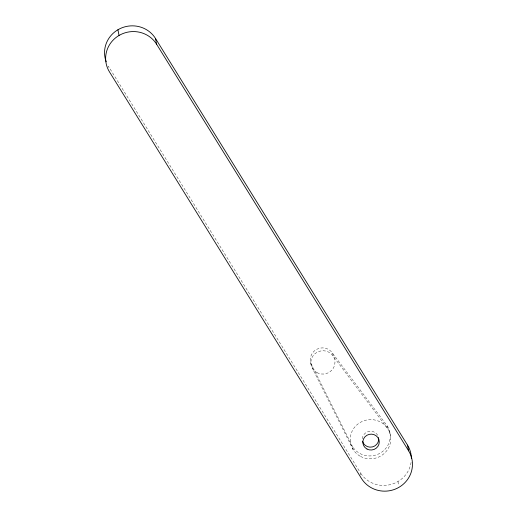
<?xml version="1.0" encoding="UTF-8"?>
<svg xmlns="http://www.w3.org/2000/svg" width="517" height="517" viewBox="0 0 517 517"><rect width="100%" height="100%" fill="white"/><g stroke="black" fill="none" stroke-linecap="round" stroke-linejoin="round"><path stroke-width="0.39" stroke-dasharray="2.58 1.94" d="M332.728 353.46L387.401 426.111L387.944 428.974L333.271 356.323L332.728 353.46A12.072 11.639 -10.8 0 0 316.197 349.608A12.072 11.639 -10.8 0 0 311.99 365.635L312.539 368.498L353.072 449.454L352.529 446.591L311.99 365.635M360.814 474.929L360.401 472.777L108.383 66.17L108.654 67.604M389.488 430.784L390.031 433.653M397.967 481.534L398.788 485.825M310.749 362.856L311.299 365.719M411.086 462.405A27.44 26.457 -10.8 0 1 389.301 484.856A27.44 26.457 -10.8 0 1 360.401 472.777M387.401 426.111A20.305 19.575 -10.8 0 1 380.325 453.066A20.305 19.575 -10.8 0 1 352.529 446.591M362.307 438.733A8.233 7.936 -10.8 0 1 378.198 436.303M360.588 456.44A20.305 19.575 -10.8 0 0 390.787 438.707A20.305 19.575 -10.8 0 0 360.149 422.499A20.305 19.575 -10.8 0 0 360.588 456.44M317.005 372.654A12.072 11.639 -10.8 0 0 334.964 362.107A12.072 11.639 -10.8 0 0 316.747 352.471A12.072 11.639 -10.8 0 0 317.005 372.654"/><path stroke-width="0.78" d="M106.224 61.82A27.44 26.457 -10.8 0 1 120.157 28.571A27.44 26.457 -10.8 0 1 155.507 38.491L407.525 445.105A27.44 26.457 -10.8 0 1 411.37 458.249M155.507 38.491L156.599 44.223L408.617 450.83A27.44 26.457 -10.8 0 1 399.059 487.26A27.44 26.457 -10.8 0 1 361.493 478.509L109.475 71.895A27.44 26.457 -10.8 0 1 119.033 35.466L117.941 29.74M407.525 445.105L408.617 450.83M119.033 35.466A27.44 26.457 -10.8 0 1 156.599 44.223M378.586 437.628A8.233 7.936 -10.8 0 1 372.389 446.927A8.233 7.936 -10.8 0 1 362.598 441.473M367.038 449.06A8.233 7.936 -10.8 0 0 379.278 441.873A8.233 7.936 -10.8 0 0 366.857 435.301A8.233 7.936 -10.8 0 0 367.038 449.06"/></g></svg>
